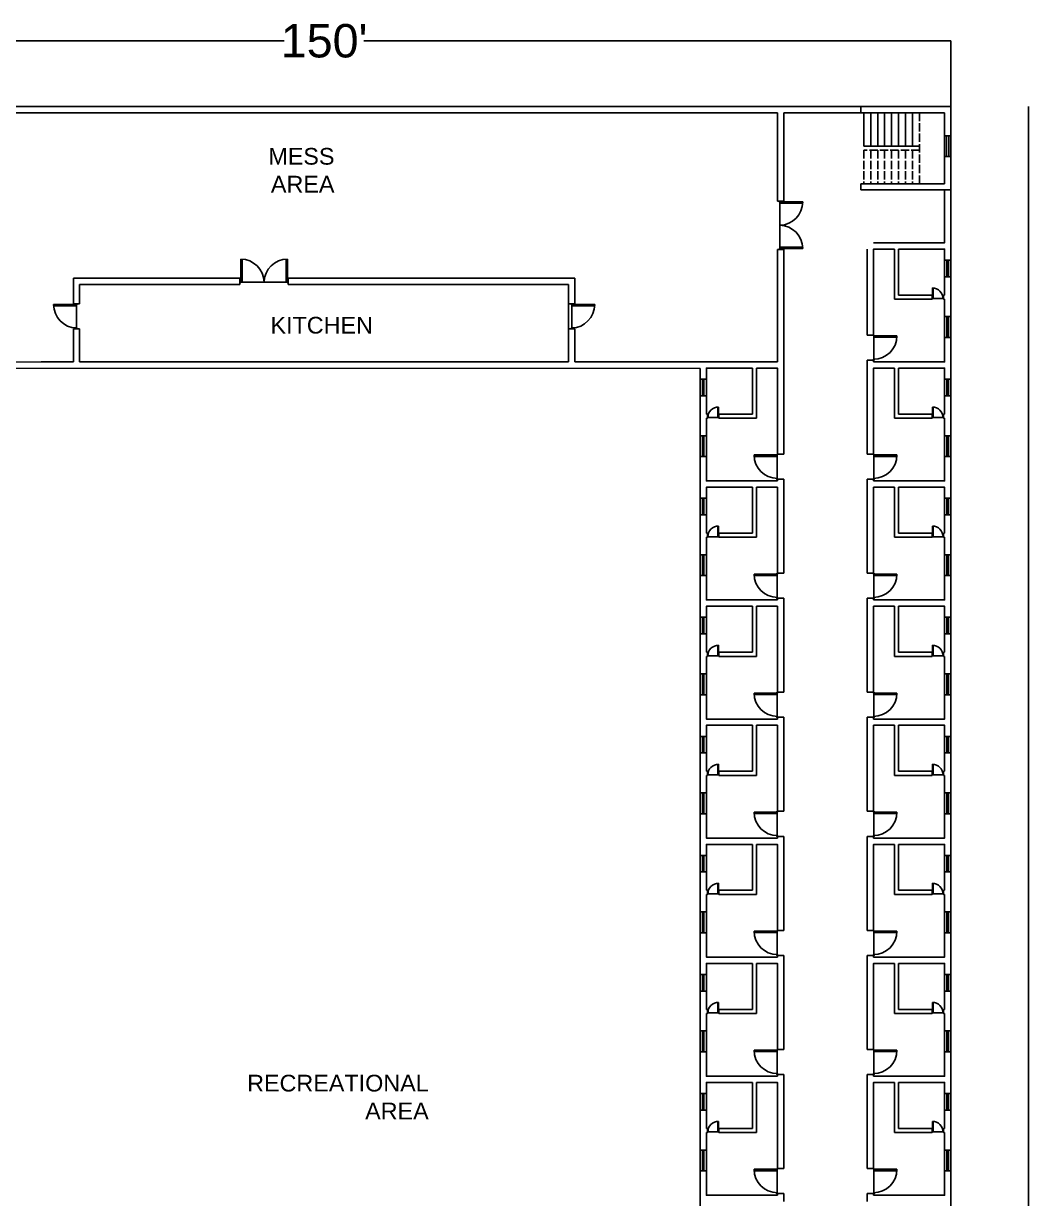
# Model space of a CAD drawing. Header units: inches. Extents: x 2900 to 18472, y 1216 to 4690.
# Drawn here: x 3970 to 5413, y 3002 to 4690 of the extents above; entities that cross this region are included whole.
import ezdxf

# ---------------------------------------------------------------- set-up
doc = ezdxf.new("R2010")
doc.units = ezdxf.units.IN
doc.header["$MEASUREMENT"] = 0
doc.linetypes.add('ACAD_ISO02W100', pattern=[15, 12, -3])
for name, color, linetype in [('Door', 32, 'Continuous'), ('Stairs', 3, 'Continuous'), ('Ventilator', 160, 'Continuous'), ('Windows', 10, 'Continuous')]:
    doc.layers.add(name, color=color, linetype=linetype)
doc.styles.get("Standard").update_dxf_attribs({"font": 'arial.ttf'})
doc.dimstyles.get("Standard").update_dxf_attribs({"dimtxt": 6, "dimasz": 0.18, "dimexe": 0.18, "dimexo": 0.0625, "dimgap": 0.09, "dimtad": 0, "dimtih": 1, "dimtoh": 1, "dimdec": 3, "dimzin": 0, "dimdsep": 46, "dimlunit": 4, "dimtxsty": 'Standard', "dimcen": 0.09, "dimadec": 0, "dimazin": 0, "dimtfac": 1, "dimtdec": 3, "dimtofl": 0, "dimtmove": 0, "dimatfit": 3, "dimfxl": 1, "dimtolj": 1, "dimtzin": 0, "dimarcsym": 0})

# ---------------------------------------------------------------- blocks, each defined once
blk = doc.blocks.new('*D2')
at = {"color": 0, "lineweight": -2, "transparency": 16777216}
for p, q in [((3501.8, 4570.9), (3501.8, 4665.1)), ((3502, 4664.9), (4344.6, 4664.9)), ((5301.6, 4664.9), (4459, 4664.9)), ((5301.8, 4570.9), (5301.8, 4665.1))]:
    blk.add_line(p, q, dxfattribs=at)
at = {"color": 0, "transparency": 16777216}
for points in [[(3502, 4665), (3502, 4664.9), (3501.8, 4664.9)], [(5301.6, 4665), (5301.6, 4664.9), (5301.8, 4664.9)]]:
    blk.add_solid(points, dxfattribs=at)
at = {"layer": 'Defpoints', "color": 0, "transparency": 16777216}
for p in [(5301.8, 4664.9), (3501.8, 4570.9), (5301.8, 4570.9)]:
    blk.add_point(p, dxfattribs=at)
at = {"color": 0, "transparency": 16777216, "insert": (4401.8, 4664.9), "char_height": 6, "attachment_point": 5}
blk.add_mtext("\\A1;{\\H8x;150'}", dxfattribs=at)

msp = doc.modelspace()

# ---------------------------------------------------------------- linework, layer by layer
for p, q in [((3501.7846, 4570.8757), (5301.7846, 4570.8757)), ((5301.7846, 4570.8757), (3501.7846, 4570.8757)), ((5052.9947, 4561.8757), (5052.9202, 4435)), ((5061.7846, 4561.8757), (5061.7846, 4435)), ((5061.7846, 4561.8757), (5061.7846, 4435)), ((5292.7846, 4471), (5292.7846, 4561.8757)), ((5301.7846, 4570.8757), (5301.7846, 1570.8757)), ((5301.7846, 1570.4378), (5301.7846, 4570.8757)), ((5301.7846, 1570.4378), (5301.7846, 4570.8757)), ((5413.3326, 4570.8757), (5413.3326, 1570.4378)), ((5292.7846, 4471), (5292.7846, 4537)), ((5052.7846, 4435), (5061.7846, 4435)), ((5052.7846, 4365.4102), (5061.7846, 4365.4102)), ((5052.8793, 4365.4102), (5052.7846, 4204)), ((5061.7846, 4365.4102), (5061.7846, 4206.494)), ((5190.7846, 4366), (5200.3321, 4366)), ((5220.7846, 4366), (5220.7846, 4294)), ((5226.7846, 4366), (5226.7846, 4300)), ((4041.7846, 4324), (4280.8125, 4324)), ((4041.7846, 4287.5004), (4041.7846, 4324)), ((4280.8125, 4315.1502), (4280.8125, 4324)), ((4350.4023, 4315.1502), (4350.4023, 4324)), ((4350.4023, 4324), (4761.7846, 4324)), ((4761.7846, 4324), (4761.8501, 4287.5004)), ((4050.7846, 4315), (4280.8125, 4315)), ((4050.7846, 4287.5021), (4050.7846, 4315)), ((4350.4023, 4315.1502), (4752.8007, 4315)), ((4752.8007, 4315), (4752.9458, 4234.1816)), ((4050.7846, 4287.5021), (4041.7846, 4287.5004)), ((4752.9458, 4287.5021), (4761.8501, 4287.5004)), ((5274.7846, 4294), (5220.7846, 4294)), ((5274.7846, 4300), (5226.7846, 4300)), ((5274.7846, 4300), (5274.7846, 4294)), ((5292.7846, 4300), (5291.3178, 4300)), ((5291.3178, 4300), (5291.3178, 4294)), ((5292.7846, 4294), (5291.3178, 4294)), ((4041.7846, 4204), (4041.7846, 4251.4851)), ((4050.7846, 4251.4834), (4041.7846, 4251.4851)), ((4050.7846, 4204), (4050.7846, 4251.4834)), ((4752.9458, 4251.4834), (4761.9147, 4251.485)), ((4761.9147, 4251.485), (4762, 4204)), ((5190.7846, 4242.494), (5181.7846, 4242.494)), ((4752.9458, 4234.1816), (4753, 4203.9838)), ((4041.7846, 4204), (3995.2846, 4204)), ((4346.2846, 4204), (4050.7846, 4204)), ((5052.7846, 4206.494), (5052.786, 4206.494)), ((5190.7846, 4206.494), (5181.7846, 4206.494)), ((3861.7846, 4195), (4941.7846, 4194.5)), ((5016.7846, 4195), (5016.7846, 4129)), ((5022.7846, 4195), (5022.7846, 4123)), ((5052.7846, 4195), (5043.237, 4195)), ((5190.7846, 4195), (5200.3321, 4195)), ((5220.7846, 4195), (5220.7846, 4123)), ((5226.7846, 4195), (5226.7846, 4129)), ((4941.7846, 2032), (4941.7846, 4179.1055)), ((4950.7846, 4129), (4952.2513, 4129)), ((4950.7846, 4123), (4952.2513, 4123)), ((4952.2513, 4129), (4952.2513, 4123)), ((4968.7846, 4129), (5016.7846, 4129)), ((4968.7846, 4129), (4968.7846, 4123)), ((4968.7846, 4123), (5022.7846, 4123)), ((5274.7846, 4123), (5220.7846, 4123)), ((5274.7846, 4129), (5226.7846, 4129)), ((5274.7846, 4129), (5274.7846, 4123)), ((5292.7846, 4129), (5291.3178, 4129)), ((5291.3178, 4129), (5291.3178, 4123)), ((5292.7846, 4123), (5291.3178, 4123)), ((5052.7846, 4071.494), (5061.7846, 4071.494)), ((5190.7846, 4071.494), (5181.7846, 4071.494)), ((5052.7846, 4035.494), (5061.7846, 4035.494)), ((5190.7846, 4035.494), (5181.7846, 4035.494)), ((5016.7846, 4024), (5016.7846, 3958)), ((5022.7846, 4024), (5022.7846, 3952)), ((5052.7846, 4024), (5043.237, 4024)), ((5190.7846, 4024), (5200.3321, 4024)), ((5220.7846, 4024), (5220.7846, 3952)), ((5226.7846, 4024), (5226.7846, 3958)), ((4950.7846, 3958), (4952.2513, 3958)), ((4950.7846, 3952), (4952.2513, 3952)), ((4952.2513, 3958), (4952.2513, 3952)), ((4968.7846, 3958), (5016.7846, 3958)), ((4968.7846, 3958), (4968.7846, 3952)), ((4968.7846, 3952), (5022.7846, 3952)), ((5274.7846, 3952), (5220.7846, 3952)), ((5274.7846, 3958), (5226.7846, 3958)), ((5274.7846, 3958), (5274.7846, 3952)), ((5292.7846, 3958), (5291.3178, 3958)), ((5291.3178, 3958), (5291.3178, 3952)), ((5292.7846, 3952), (5291.3178, 3952)), ((5052.7846, 3900.494), (5061.7846, 3900.494)), ((5190.7846, 3900.494), (5181.7846, 3900.494)), ((5016.7846, 3853), (5016.7846, 3787)), ((5022.7846, 3853), (5022.7846, 3781)), ((5052.7846, 3853), (5043.237, 3853)), ((5052.7846, 3864.494), (5061.7846, 3864.494)), ((5190.7846, 3864.494), (5181.7846, 3864.494)), ((5190.7846, 3853), (5200.3321, 3853)), ((5220.7846, 3853), (5220.7846, 3781)), ((5226.7846, 3853), (5226.7846, 3787)), ((4950.7846, 3787), (4952.2513, 3787)), ((4950.7846, 3781), (4952.2513, 3781)), ((4952.2513, 3787), (4952.2513, 3781)), ((4968.7846, 3787), (5016.7846, 3787)), ((4968.7846, 3787), (4968.7846, 3781)), ((4968.7846, 3781), (5022.7846, 3781)), ((5274.7846, 3781), (5220.7846, 3781)), ((5274.7846, 3787), (5226.7846, 3787)), ((5274.7846, 3787), (5274.7846, 3781)), ((5292.7846, 3787), (5291.3178, 3787)), ((5291.3178, 3787), (5291.3178, 3781)), ((5292.7846, 3781), (5291.3178, 3781)), ((5052.7846, 3729.494), (5061.7846, 3729.494)), ((5190.7846, 3729.494), (5181.7846, 3729.494)), ((5016.7846, 3682), (5016.7846, 3616)), ((5022.7846, 3682), (5022.7846, 3610)), ((5052.7846, 3682), (5043.237, 3682)), ((5052.7846, 3693.494), (5061.7846, 3693.494)), ((5190.7846, 3693.494), (5181.7846, 3693.494)), ((5190.7846, 3682), (5200.3321, 3682)), ((5220.7846, 3682), (5220.7846, 3610)), ((5226.7846, 3682), (5226.7846, 3616)), ((4950.7846, 3616), (4952.2513, 3616)), ((4952.2513, 3616), (4952.2513, 3610)), ((4968.7846, 3616), (5016.7846, 3616)), ((4968.7846, 3616), (4968.7846, 3610)), ((5274.7846, 3616), (5226.7846, 3616)), ((5274.7846, 3616), (5274.7846, 3610)), ((5292.7846, 3616), (5291.3178, 3616)), ((5291.3178, 3616), (5291.3178, 3610)), ((4950.7846, 3610), (4952.2513, 3610)), ((4968.7846, 3610), (5022.7846, 3610)), ((5274.7846, 3610), (5220.7846, 3610)), ((5292.7846, 3610), (5291.3178, 3610)), ((5052.7846, 3558.494), (5061.7846, 3558.494)), ((5190.7846, 3558.494), (5181.7846, 3558.494)), ((5016.7846, 3511), (5016.7846, 3445)), ((5022.7846, 3511), (5022.7846, 3439)), ((5052.7846, 3511), (5043.237, 3511)), ((5052.7846, 3522.494), (5061.7846, 3522.494)), ((5190.7846, 3522.494), (5181.7846, 3522.494)), ((5190.7846, 3511), (5200.3321, 3511)), ((5220.7846, 3511), (5220.7846, 3439)), ((5226.7846, 3511), (5226.7846, 3445)), ((4950.7846, 3445), (4952.2513, 3445)), ((4952.2513, 3445), (4952.2513, 3439)), ((4968.7846, 3445), (5016.7846, 3445)), ((4968.7846, 3445), (4968.7846, 3439)), ((5274.7846, 3445), (5226.7846, 3445)), ((5274.7846, 3445), (5274.7846, 3439)), ((5292.7846, 3445), (5291.3178, 3445)), ((5291.3178, 3445), (5291.3178, 3439)), ((4950.7846, 3439), (4952.2513, 3439)), ((4968.7846, 3439), (5022.7846, 3439)), ((5274.7846, 3439), (5220.7846, 3439)), ((5292.7846, 3439), (5291.3178, 3439)), ((5052.7846, 3387.494), (5061.7846, 3387.494)), ((5190.7846, 3387.494), (5181.7846, 3387.494)), ((5052.7846, 3351.494), (5061.7846, 3351.494)), ((5190.7846, 3351.494), (5181.7846, 3351.494)), ((5016.7846, 3340), (5016.7846, 3274)), ((5022.7846, 3340), (5022.7846, 3268)), ((5052.7846, 3340), (5043.237, 3340)), ((5190.7846, 3340), (5200.3321, 3340)), ((5220.7846, 3340), (5220.7846, 3268)), ((5226.7846, 3340), (5226.7846, 3274)), ((4950.7846, 3274), (4952.2513, 3274)), ((4952.2513, 3274), (4952.2513, 3268)), ((4968.7846, 3274), (5016.7846, 3274)), ((4968.7846, 3274), (4968.7846, 3268)), ((5274.7846, 3274), (5226.7846, 3274)), ((5274.7846, 3274), (5274.7846, 3268)), ((5292.7846, 3274), (5291.3178, 3274)), ((5291.3178, 3274), (5291.3178, 3268)), ((4950.7846, 3268), (4952.2513, 3268)), ((4968.7846, 3268), (5022.7846, 3268)), ((5274.7846, 3268), (5220.7846, 3268)), ((5292.7846, 3268), (5291.3178, 3268)), ((5052.7846, 3216.494), (5061.7846, 3216.494)), ((5190.7846, 3216.494), (5181.7846, 3216.494)), ((5052.7846, 3180.494), (5061.7846, 3180.494)), ((5190.7846, 3180.494), (5181.7846, 3180.494)), ((5016.7846, 3169), (5016.7846, 3103)), ((5022.7846, 3169), (5022.7846, 3097)), ((5052.7846, 3169), (5043.237, 3169)), ((5190.7846, 3169), (5200.3321, 3169)), ((5220.7846, 3169), (5220.7846, 3097)), ((5226.7846, 3169), (5226.7846, 3103)), ((4950.7846, 3103), (4952.2513, 3103)), ((4950.7846, 3097), (4952.2513, 3097)), ((4952.2513, 3103), (4952.2513, 3097)), ((4968.7846, 3103), (5016.7846, 3103)), ((4968.7846, 3103), (4968.7846, 3097)), ((4968.7846, 3097), (5022.7846, 3097)), ((5274.7846, 3097), (5220.7846, 3097)), ((5274.7846, 3103), (5226.7846, 3103)), ((5274.7846, 3103), (5274.7846, 3097)), ((5292.7846, 3103), (5291.3178, 3103)), ((5291.3178, 3103), (5291.3178, 3097)), ((5292.7846, 3097), (5291.3178, 3097)), ((5052.7846, 3045.494), (5061.7846, 3045.494)), ((5190.7846, 3045.494), (5181.7846, 3045.494)), ((5052.7846, 3009.494), (5061.7846, 3009.494)), ((5190.7846, 3009.494), (5181.7846, 3009.494))]:
    msp.add_line(p, q)
for points in [[(3750.7846, 4570.8757), (4941.7846, 4570.8757)], [(3750.7846, 4561.8757), (5052.9947, 4561.8757)], [(5181.7846, 4561.8757), (5061.7846, 4561.8757)], [(5220.7846, 4561.8757), (5190.7846, 4561.8757)], [(5292.7846, 4561.8757), (5226.7846, 4561.8757)], [(5301.7846, 4366), (5301.7846, 4537)], [(5301.7846, 4366), (5301.7846, 4537)], [(5292.7846, 4459.8757), (5292.7846, 4465)], [(5292.7846, 4459.8757), (5292.7846, 4465)], [(5190.7846, 4375), (5292.7846, 4375), (5292.7846, 4450.8757)], [(5190.7846, 4375), (5292.7846, 4375), (5292.7846, 4450.8757)], [(5181.7846, 4366), (5181.7846, 4242.494)], [(5220.7846, 4366), (5190.7846, 4366)], [(5200.3321, 4366), (5190.7846, 4366), (5190.7846, 4294)], [(5292.7846, 4366), (5226.7846, 4366)], [(5292.7846, 4300), (5292.7846, 4366), (5262.7846, 4366)], [(5266.2394, 4366), (5262.7846, 4366)], [(5301.7846, 4195), (5301.7846, 4366)], [(5190.7846, 4204), (5292.7846, 4204), (5292.7846, 4294)], [(5190.7846, 4294), (5190.7846, 4241.2721)], [(3732.7866, 4203.7321), (4041.7846, 4204)], [(3995.2846, 4204), (4041.7846, 4204)], [(4050.7846, 4204), (4753, 4204)], [(4050.7846, 4204), (4697.5, 4204)], [(4762, 4204), (4941.7846, 4204)], [(5052.7846, 4204), (4941.7846, 4204)], [(5061.7846, 4206.494), (5061.7846, 4195)], [(5181.7846, 4206.494), (5181.7846, 4195)], [(5190.7846, 4207.6953), (5190.7846, 4204)], [(4941.7846, 4024), (4941.7846, 4194.5)], [(4950.7846, 4129), (4950.7846, 4195), (4980.7846, 4195)], [(4950.7846, 4195), (5016.7846, 4195)], [(4977.3297, 4195), (4980.7846, 4195)], [(5022.7846, 4195), (5052.7846, 4195)], [(5043.237, 4195), (5052.7846, 4195), (5052.7846, 4123)], [(5061.7846, 4195), (5061.7846, 4071.494)], [(5181.7846, 4195), (5181.7846, 4071.494)], [(5220.7846, 4195), (5190.7846, 4195)], [(5200.3321, 4195), (5190.7846, 4195), (5190.7846, 4123)], [(5292.7846, 4195), (5226.7846, 4195)], [(5292.7846, 4129), (5292.7846, 4195), (5262.7846, 4195)], [(5266.2394, 4195), (5262.7846, 4195)], [(5301.7846, 4024), (5301.7846, 4195)], [(5052.7846, 4033), (4950.7846, 4033), (4950.7846, 4123)], [(5052.7846, 4123), (5052.7846, 4070.2721)], [(5190.7846, 4033), (5292.7846, 4033), (5292.7846, 4123)], [(5190.7846, 4123), (5190.7846, 4070.2721)], [(5052.7846, 4036.6953), (5052.7846, 4033)], [(5061.7846, 4035.494), (5061.7846, 4024)], [(5181.7846, 4035.494), (5181.7846, 4024)], [(5190.7846, 4036.6953), (5190.7846, 4033)], [(4941.7846, 3853), (4941.7846, 4024)], [(4950.7846, 3958), (4950.7846, 4024), (4980.7846, 4024)], [(4950.7846, 4024), (5016.7846, 4024)], [(4977.3297, 4024), (4980.7846, 4024)], [(5022.7846, 4024), (5052.7846, 4024)], [(5043.237, 4024), (5052.7846, 4024), (5052.7846, 3952)], [(5061.7846, 4024), (5061.7846, 3900.494)], [(5181.7846, 4024), (5181.7846, 3900.494)], [(5220.7846, 4024), (5190.7846, 4024)], [(5200.3321, 4024), (5190.7846, 4024), (5190.7846, 3952)], [(5292.7846, 4024), (5226.7846, 4024)], [(5292.7846, 3958), (5292.7846, 4024), (5262.7846, 4024)], [(5266.2394, 4024), (5262.7846, 4024)], [(5301.7846, 3853), (5301.7846, 4024)], [(5052.7846, 3862), (4950.7846, 3862), (4950.7846, 3952)], [(5052.7846, 3952), (5052.7846, 3899.2721)], [(5190.7846, 3862), (5292.7846, 3862), (5292.7846, 3952)], [(5190.7846, 3952), (5190.7846, 3899.2721)], [(5052.7846, 3865.6953), (5052.7846, 3862)], [(5190.7846, 3865.6953), (5190.7846, 3862)], [(4941.7846, 3682), (4941.7846, 3853)], [(4950.7846, 3787), (4950.7846, 3853), (4980.7846, 3853)], [(4950.7846, 3853), (5016.7846, 3853)], [(4977.3297, 3853), (4980.7846, 3853)], [(5022.7846, 3853), (5052.7846, 3853)], [(5043.237, 3853), (5052.7846, 3853), (5052.7846, 3781)], [(5061.7846, 3864.494), (5061.7846, 3853)], [(5061.7846, 3853), (5061.7846, 3729.494)], [(5181.7846, 3864.494), (5181.7846, 3853)], [(5181.7846, 3853), (5181.7846, 3729.494)], [(5220.7846, 3853), (5190.7846, 3853)], [(5200.3321, 3853), (5190.7846, 3853), (5190.7846, 3781)], [(5292.7846, 3853), (5226.7846, 3853)], [(5292.7846, 3787), (5292.7846, 3853), (5262.7846, 3853)], [(5266.2394, 3853), (5262.7846, 3853)], [(5301.7846, 3682), (5301.7846, 3853)], [(5052.7846, 3691), (4950.7846, 3691), (4950.7846, 3781)], [(5052.7846, 3781), (5052.7846, 3728.2721)], [(5190.7846, 3691), (5292.7846, 3691), (5292.7846, 3781)], [(5190.7846, 3781), (5190.7846, 3728.2721)], [(4941.7846, 3511), (4941.7846, 3682)], [(4950.7846, 3616), (4950.7846, 3682), (4980.7846, 3682)], [(4950.7846, 3682), (5016.7846, 3682)], [(4977.3297, 3682), (4980.7846, 3682)], [(5022.7846, 3682), (5052.7846, 3682)], [(5043.237, 3682), (5052.7846, 3682), (5052.7846, 3610)], [(5052.7846, 3694.6953), (5052.7846, 3691)], [(5061.7846, 3693.494), (5061.7846, 3682)], [(5061.7846, 3682), (5061.7846, 3558.494)], [(5181.7846, 3693.494), (5181.7846, 3682)], [(5181.7846, 3682), (5181.7846, 3558.494)], [(5190.7846, 3694.6953), (5190.7846, 3691)], [(5220.7846, 3682), (5190.7846, 3682)], [(5200.3321, 3682), (5190.7846, 3682), (5190.7846, 3610)], [(5292.7846, 3682), (5226.7846, 3682)], [(5292.7846, 3616), (5292.7846, 3682), (5262.7846, 3682)], [(5266.2394, 3682), (5262.7846, 3682)], [(5301.7846, 3511), (5301.7846, 3682)], [(5052.7846, 3520), (4950.7846, 3520), (4950.7846, 3610)], [(5052.7846, 3610), (5052.7846, 3557.2721)], [(5190.7846, 3520), (5292.7846, 3520), (5292.7846, 3610)], [(5190.7846, 3610), (5190.7846, 3557.2721)], [(4941.7846, 3340), (4941.7846, 3511)], [(4950.7846, 3445), (4950.7846, 3511), (4980.7846, 3511)], [(4950.7846, 3511), (5016.7846, 3511)], [(4977.3297, 3511), (4980.7846, 3511)], [(5022.7846, 3511), (5052.7846, 3511)], [(5043.237, 3511), (5052.7846, 3511), (5052.7846, 3439)], [(5052.7846, 3523.6953), (5052.7846, 3520)], [(5061.7846, 3522.494), (5061.7846, 3511)], [(5061.7846, 3511), (5061.7846, 3387.494)], [(5181.7846, 3522.494), (5181.7846, 3511)], [(5181.7846, 3511), (5181.7846, 3387.494)], [(5190.7846, 3523.6953), (5190.7846, 3520)], [(5220.7846, 3511), (5190.7846, 3511)], [(5200.3321, 3511), (5190.7846, 3511), (5190.7846, 3439)], [(5292.7846, 3511), (5226.7846, 3511)], [(5292.7846, 3445), (5292.7846, 3511), (5262.7846, 3511)], [(5266.2394, 3511), (5262.7846, 3511)], [(5301.7846, 3340), (5301.7846, 3511)], [(5052.7846, 3349), (4950.7846, 3349), (4950.7846, 3439)], [(5052.7846, 3439), (5052.7846, 3386.2721)], [(5190.7846, 3349), (5292.7846, 3349), (5292.7846, 3439)], [(5190.7846, 3439), (5190.7846, 3386.2721)], [(5052.7846, 3352.6953), (5052.7846, 3349)], [(5061.7846, 3351.494), (5061.7846, 3340)], [(5181.7846, 3351.494), (5181.7846, 3340)], [(5190.7846, 3352.6953), (5190.7846, 3349)], [(4941.7846, 3169), (4941.7846, 3340)], [(4950.7846, 3274), (4950.7846, 3340), (4980.7846, 3340)], [(4950.7846, 3340), (5016.7846, 3340)], [(4977.3297, 3340), (4980.7846, 3340)], [(5022.7846, 3340), (5052.7846, 3340)], [(5043.237, 3340), (5052.7846, 3340), (5052.7846, 3268)], [(5061.7846, 3340), (5061.7846, 3216.494)], [(5181.7846, 3340), (5181.7846, 3216.494)], [(5220.7846, 3340), (5190.7846, 3340)], [(5200.3321, 3340), (5190.7846, 3340), (5190.7846, 3268)], [(5292.7846, 3340), (5226.7846, 3340)], [(5292.7846, 3274), (5292.7846, 3340), (5262.7846, 3340)], [(5266.2394, 3340), (5262.7846, 3340)], [(5301.7846, 3169), (5301.7846, 3340)], [(5052.7846, 3178), (4950.7846, 3178), (4950.7846, 3268)], [(5052.7846, 3268), (5052.7846, 3215.2721)], [(5190.7846, 3178), (5292.7846, 3178), (5292.7846, 3268)], [(5190.7846, 3268), (5190.7846, 3215.2721)], [(5052.7846, 3181.6953), (5052.7846, 3178)], [(5061.7846, 3180.494), (5061.7846, 3169)], [(5181.7846, 3180.494), (5181.7846, 3169)], [(5190.7846, 3181.6953), (5190.7846, 3178)], [(4941.7846, 2998), (4941.7846, 3169)], [(4950.7846, 3103), (4950.7846, 3169), (4980.7846, 3169)], [(4950.7846, 3169), (5016.7846, 3169)], [(4977.3297, 3169), (4980.7846, 3169)], [(5022.7846, 3169), (5052.7846, 3169)], [(5043.237, 3169), (5052.7846, 3169), (5052.7846, 3097)], [(5061.7846, 3169), (5061.7846, 3045.494)], [(5181.7846, 3169), (5181.7846, 3045.494)], [(5220.7846, 3169), (5190.7846, 3169)], [(5200.3321, 3169), (5190.7846, 3169), (5190.7846, 3097)], [(5292.7846, 3169), (5226.7846, 3169)], [(5292.7846, 3103), (5292.7846, 3169), (5262.7846, 3169)], [(5266.2394, 3169), (5262.7846, 3169)], [(5301.7846, 2998), (5301.7846, 3169)], [(5052.7846, 3007), (4950.7846, 3007), (4950.7846, 3097)], [(5052.7846, 3097), (5052.7846, 3044.2721)], [(5190.7846, 3007), (5292.7846, 3007), (5292.7846, 3097)], [(5190.7846, 3097), (5190.7846, 3044.2721)], [(5052.7846, 3010.6953), (5052.7846, 3007)], [(5061.7846, 3009.494), (5061.7846, 2998)], [(5181.7846, 3009.494), (5181.7846, 2998)], [(5190.7846, 3010.6953), (5190.7846, 3007)]]:
    msp.add_lwpolyline(points)
at = {"layer": 'Door'}
for p, q in [((5056.0744, 4433.778), (5089.1459, 4433.778)), ((5056.0744, 4433.778), (5056.0744, 4400.2051)), ((5056.0744, 4431.778), (5089.1459, 4431.778)), ((5056.0744, 4366.6321), (5056.0744, 4400.2051)), ((5056.0744, 4368.6321), (5089.1459, 4368.6321)), ((5056.0744, 4366.6321), (5089.1459, 4366.6321)), ((4282.0344, 4318.44), (4282.0344, 4351.5115)), ((4284.0344, 4318.44), (4284.0344, 4351.5115)), ((4347.1803, 4318.44), (4347.1803, 4351.5115)), ((4349.1803, 4318.44), (4349.1803, 4351.5115)), ((4282.0344, 4318.44), (4315.6074, 4318.44)), ((4349.1803, 4318.44), (4315.6074, 4318.44)), ((5275.3458, 4294.9093), (5275.3458, 4310.0975)), ((5276.2643, 4294.9093), (5276.2643, 4310.0975)), ((5275.3458, 4294.9093), (5290.7566, 4294.9093)), ((4046.3822, 4286.2792), (4013.3107, 4286.2792)), ((4046.3822, 4284.2792), (4013.3107, 4284.2792)), ((4046.3822, 4286.2792), (4046.3822, 4252.7063)), ((4757.3482, 4286.2792), (4790.4196, 4286.2792)), ((4757.3482, 4286.2792), (4757.3482, 4252.7063)), ((4757.3482, 4284.2792), (4790.4196, 4284.2792)), ((5191.2899, 4241.2721), (5224.3613, 4241.2721)), ((5191.2899, 4241.2721), (5191.2899, 4207.716)), ((5191.2899, 4239.2721), (5224.3613, 4239.2721)), ((4967.3049, 4123.9093), (4967.3049, 4139.0975)), ((4968.2234, 4123.9093), (4968.2234, 4139.0975)), ((5275.3458, 4123.9093), (5275.3458, 4139.0975)), ((5276.2643, 4123.9093), (5276.2643, 4139.0975)), ((4968.2234, 4123.9093), (4952.8125, 4123.9093)), ((5275.3458, 4123.9093), (5290.7566, 4123.9093)), ((5052.2793, 4070.2721), (5019.2078, 4070.2721)), ((5052.2793, 4068.2721), (5019.2078, 4068.2721)), ((5052.2793, 4070.2721), (5052.2793, 4036.716)), ((5191.2899, 4070.2721), (5224.3613, 4070.2721)), ((5191.2899, 4070.2721), (5191.2899, 4036.716)), ((5191.2899, 4068.2721), (5224.3613, 4068.2721)), ((4967.3049, 3952.9093), (4967.3049, 3968.0975)), ((4968.2234, 3952.9093), (4968.2234, 3968.0975)), ((5275.3458, 3952.9093), (5275.3458, 3968.0975)), ((5276.2643, 3952.9093), (5276.2643, 3968.0975)), ((4968.2234, 3952.9093), (4952.8125, 3952.9093)), ((5275.3458, 3952.9093), (5290.7566, 3952.9093)), ((5052.2793, 3899.2721), (5019.2078, 3899.2721)), ((5052.2793, 3899.2721), (5052.2793, 3865.716)), ((5191.2899, 3899.2721), (5224.3613, 3899.2721)), ((5191.2899, 3899.2721), (5191.2899, 3865.716)), ((5052.2793, 3897.2721), (5019.2078, 3897.2721)), ((5191.2899, 3897.2721), (5224.3613, 3897.2721)), ((4968.2234, 3781.9093), (4952.8125, 3781.9093)), ((4967.3049, 3781.9093), (4967.3049, 3797.0975)), ((4968.2234, 3781.9093), (4968.2234, 3797.0975)), ((5275.3458, 3781.9093), (5275.3458, 3797.0975)), ((5275.3458, 3781.9093), (5290.7566, 3781.9093)), ((5276.2643, 3781.9093), (5276.2643, 3797.0975)), ((5052.2793, 3728.2721), (5019.2078, 3728.2721)), ((5052.2793, 3726.2721), (5019.2078, 3726.2721)), ((5052.2793, 3728.2721), (5052.2793, 3694.716)), ((5191.2899, 3728.2721), (5224.3613, 3728.2721)), ((5191.2899, 3728.2721), (5191.2899, 3694.716)), ((5191.2899, 3726.2721), (5224.3613, 3726.2721)), ((4967.3049, 3610.9093), (4967.3049, 3626.0975)), ((4968.2234, 3610.9093), (4968.2234, 3626.0975)), ((5275.3458, 3610.9093), (5275.3458, 3626.0975)), ((5276.2643, 3610.9093), (5276.2643, 3626.0975)), ((4968.2234, 3610.9093), (4952.8125, 3610.9093)), ((5275.3458, 3610.9093), (5290.7566, 3610.9093)), ((5052.2793, 3557.2721), (5019.2078, 3557.2721)), ((5052.2793, 3555.2721), (5019.2078, 3555.2721)), ((5052.2793, 3557.2721), (5052.2793, 3523.716)), ((5191.2899, 3557.2721), (5224.3613, 3557.2721)), ((5191.2899, 3557.2721), (5191.2899, 3523.716)), ((5191.2899, 3555.2721), (5224.3613, 3555.2721)), ((4967.3049, 3439.9093), (4967.3049, 3455.0975)), ((4968.2234, 3439.9093), (4968.2234, 3455.0975)), ((5275.3458, 3439.9093), (5275.3458, 3455.0975)), ((5276.2643, 3439.9093), (5276.2643, 3455.0975)), ((4968.2234, 3439.9093), (4952.8125, 3439.9093)), ((5275.3458, 3439.9093), (5290.7566, 3439.9093)), ((5052.2793, 3386.2721), (5019.2078, 3386.2721)), ((5052.2793, 3384.2721), (5019.2078, 3384.2721)), ((5052.2793, 3386.2721), (5052.2793, 3352.716)), ((5191.2899, 3386.2721), (5224.3613, 3386.2721)), ((5191.2899, 3386.2721), (5191.2899, 3352.716)), ((5191.2899, 3384.2721), (5224.3613, 3384.2721)), ((4967.3049, 3268.9093), (4967.3049, 3284.0975)), ((4968.2234, 3268.9093), (4968.2234, 3284.0975)), ((5275.3458, 3268.9093), (5275.3458, 3284.0975)), ((5276.2643, 3268.9093), (5276.2643, 3284.0975)), ((4968.2234, 3268.9093), (4952.8125, 3268.9093)), ((5275.3458, 3268.9093), (5290.7566, 3268.9093)), ((5052.2793, 3215.2721), (5019.2078, 3215.2721)), ((5052.2793, 3213.2721), (5019.2078, 3213.2721)), ((5052.2793, 3215.2721), (5052.2793, 3181.716)), ((5191.2899, 3215.2721), (5224.3613, 3215.2721)), ((5191.2899, 3215.2721), (5191.2899, 3181.716)), ((5191.2899, 3213.2721), (5224.3613, 3213.2721)), ((4967.3049, 3097.9093), (4967.3049, 3113.0975)), ((4968.2234, 3097.9093), (4968.2234, 3113.0975)), ((5275.3458, 3097.9093), (5275.3458, 3113.0975)), ((5276.2643, 3097.9093), (5276.2643, 3113.0975)), ((4968.2234, 3097.9093), (4952.8125, 3097.9093)), ((5275.3458, 3097.9093), (5290.7566, 3097.9093)), ((5052.2793, 3044.2721), (5019.2078, 3044.2721)), ((5052.2793, 3042.2721), (5019.2078, 3042.2721)), ((5052.2793, 3044.2721), (5052.2793, 3010.716)), ((5191.2899, 3044.2721), (5224.3613, 3044.2721)), ((5191.2899, 3044.2721), (5191.2899, 3010.716)), ((5191.2899, 3042.2721), (5224.3613, 3042.2721))]:
    msp.add_line(p, q, dxfattribs=at)
for points in [[(5056.5797, 4435), (5055.5691, 4435), (5055.5691, 4433.778), (5056.5797, 4433.778)], [(5056.5797, 4365.4102), (5055.5691, 4365.4102), (5055.5691, 4366.6321), (5056.5797, 4366.6321)], [(4280.8125, 4318.9453), (4280.8125, 4317.9347), (4282.0344, 4317.9347), (4282.0344, 4318.9453)], [(4350.4023, 4318.9453), (4350.4023, 4317.9347), (4349.1803, 4317.9347), (4349.1803, 4318.9453)], [(4045.8769, 4287.5012), (4046.8875, 4287.5012), (4046.8875, 4286.2792), (4045.8769, 4286.2792)], [(4757.8535, 4287.5012), (4756.8429, 4287.5012), (4756.8429, 4286.2792), (4757.8535, 4286.2792)], [(5274.7846, 4295.1413), (5274.7846, 4294.6772), (5275.3458, 4294.6772), (5275.3458, 4295.1413)], [(5290.7566, 4295.1413), (5290.7566, 4294.6772), (5291.3178, 4294.6772), (5291.3178, 4295.1413)], [(4045.8769, 4251.4843), (4046.8875, 4251.4843), (4046.8875, 4252.7063), (4045.8769, 4252.7063)], [(4757.8535, 4251.4843), (4756.8429, 4251.4843), (4756.8429, 4252.7063), (4757.8535, 4252.7063)], [(5191.7952, 4242.494), (5190.7846, 4242.494), (5190.7846, 4241.2721), (5191.7952, 4241.2721)], [(5191.7952, 4207.716), (5190.7846, 4207.716), (5190.7846, 4206.494), (5191.7952, 4206.494)], [(4952.8125, 4124.1413), (4952.8125, 4123.6772), (4952.2513, 4123.6772), (4952.2513, 4124.1413)], [(4968.7846, 4124.1413), (4968.7846, 4123.6772), (4968.2234, 4123.6772), (4968.2234, 4124.1413)], [(5274.7846, 4124.1413), (5274.7846, 4123.6772), (5275.3458, 4123.6772), (5275.3458, 4124.1413)], [(5290.7566, 4124.1413), (5290.7566, 4123.6772), (5291.3178, 4123.6772), (5291.3178, 4124.1413)], [(5051.774, 4071.494), (5052.7846, 4071.494), (5052.7846, 4070.2721), (5051.774, 4070.2721)], [(5191.7952, 4071.494), (5190.7846, 4071.494), (5190.7846, 4070.2721), (5191.7952, 4070.2721)], [(5051.774, 4036.716), (5052.7846, 4036.716), (5052.7846, 4035.494), (5051.774, 4035.494)], [(5191.7952, 4036.716), (5190.7846, 4036.716), (5190.7846, 4035.494), (5191.7952, 4035.494)], [(4952.8125, 3953.1413), (4952.8125, 3952.6772), (4952.2513, 3952.6772), (4952.2513, 3953.1413)], [(4968.7846, 3953.1413), (4968.7846, 3952.6772), (4968.2234, 3952.6772), (4968.2234, 3953.1413)], [(5274.7846, 3953.1413), (5274.7846, 3952.6772), (5275.3458, 3952.6772), (5275.3458, 3953.1413)], [(5290.7566, 3953.1413), (5290.7566, 3952.6772), (5291.3178, 3952.6772), (5291.3178, 3953.1413)], [(5051.774, 3900.494), (5052.7846, 3900.494), (5052.7846, 3899.2721), (5051.774, 3899.2721)], [(5191.7952, 3900.494), (5190.7846, 3900.494), (5190.7846, 3899.2721), (5191.7952, 3899.2721)], [(5051.774, 3865.716), (5052.7846, 3865.716), (5052.7846, 3864.494), (5051.774, 3864.494)], [(5191.7952, 3865.716), (5190.7846, 3865.716), (5190.7846, 3864.494), (5191.7952, 3864.494)], [(4952.8125, 3782.1413), (4952.8125, 3781.6772), (4952.2513, 3781.6772), (4952.2513, 3782.1413)], [(4968.7846, 3782.1413), (4968.7846, 3781.6772), (4968.2234, 3781.6772), (4968.2234, 3782.1413)], [(5274.7846, 3782.1413), (5274.7846, 3781.6772), (5275.3458, 3781.6772), (5275.3458, 3782.1413)], [(5290.7566, 3782.1413), (5290.7566, 3781.6772), (5291.3178, 3781.6772), (5291.3178, 3782.1413)], [(5051.774, 3729.494), (5052.7846, 3729.494), (5052.7846, 3728.2721), (5051.774, 3728.2721)], [(5191.7952, 3729.494), (5190.7846, 3729.494), (5190.7846, 3728.2721), (5191.7952, 3728.2721)], [(5051.774, 3694.716), (5052.7846, 3694.716), (5052.7846, 3693.494), (5051.774, 3693.494)], [(5191.7952, 3694.716), (5190.7846, 3694.716), (5190.7846, 3693.494), (5191.7952, 3693.494)], [(4952.8125, 3611.1413), (4952.8125, 3610.6772), (4952.2513, 3610.6772), (4952.2513, 3611.1413)], [(4968.7846, 3611.1413), (4968.7846, 3610.6772), (4968.2234, 3610.6772), (4968.2234, 3611.1413)], [(5274.7846, 3611.1413), (5274.7846, 3610.6772), (5275.3458, 3610.6772), (5275.3458, 3611.1413)], [(5290.7566, 3611.1413), (5290.7566, 3610.6772), (5291.3178, 3610.6772), (5291.3178, 3611.1413)], [(5051.774, 3558.494), (5052.7846, 3558.494), (5052.7846, 3557.2721), (5051.774, 3557.2721)], [(5191.7952, 3558.494), (5190.7846, 3558.494), (5190.7846, 3557.2721), (5191.7952, 3557.2721)], [(5051.774, 3523.716), (5052.7846, 3523.716), (5052.7846, 3522.494), (5051.774, 3522.494)], [(5191.7952, 3523.716), (5190.7846, 3523.716), (5190.7846, 3522.494), (5191.7952, 3522.494)], [(4952.8125, 3440.1413), (4952.8125, 3439.6772), (4952.2513, 3439.6772), (4952.2513, 3440.1413)], [(4968.7846, 3440.1413), (4968.7846, 3439.6772), (4968.2234, 3439.6772), (4968.2234, 3440.1413)], [(5274.7846, 3440.1413), (5274.7846, 3439.6772), (5275.3458, 3439.6772), (5275.3458, 3440.1413)], [(5290.7566, 3440.1413), (5290.7566, 3439.6772), (5291.3178, 3439.6772), (5291.3178, 3440.1413)], [(5051.774, 3387.494), (5052.7846, 3387.494), (5052.7846, 3386.2721), (5051.774, 3386.2721)], [(5191.7952, 3387.494), (5190.7846, 3387.494), (5190.7846, 3386.2721), (5191.7952, 3386.2721)], [(5051.774, 3352.716), (5052.7846, 3352.716), (5052.7846, 3351.494), (5051.774, 3351.494)], [(5191.7952, 3352.716), (5190.7846, 3352.716), (5190.7846, 3351.494), (5191.7952, 3351.494)], [(4952.8125, 3269.1413), (4952.8125, 3268.6772), (4952.2513, 3268.6772), (4952.2513, 3269.1413)], [(4968.7846, 3269.1413), (4968.7846, 3268.6772), (4968.2234, 3268.6772), (4968.2234, 3269.1413)], [(5274.7846, 3269.1413), (5274.7846, 3268.6772), (5275.3458, 3268.6772), (5275.3458, 3269.1413)], [(5290.7566, 3269.1413), (5290.7566, 3268.6772), (5291.3178, 3268.6772), (5291.3178, 3269.1413)], [(5051.774, 3216.494), (5052.7846, 3216.494), (5052.7846, 3215.2721), (5051.774, 3215.2721)], [(5191.7952, 3216.494), (5190.7846, 3216.494), (5190.7846, 3215.2721), (5191.7952, 3215.2721)], [(5051.774, 3181.716), (5052.7846, 3181.716), (5052.7846, 3180.494), (5051.774, 3180.494)], [(5191.7952, 3181.716), (5190.7846, 3181.716), (5190.7846, 3180.494), (5191.7952, 3180.494)], [(4952.8125, 3098.1413), (4952.8125, 3097.6772), (4952.2513, 3097.6772), (4952.2513, 3098.1413)], [(4968.7846, 3098.1413), (4968.7846, 3097.6772), (4968.2234, 3097.6772), (4968.2234, 3098.1413)], [(5274.7846, 3098.1413), (5274.7846, 3097.6772), (5275.3458, 3097.6772), (5275.3458, 3098.1413)], [(5290.7566, 3098.1413), (5290.7566, 3097.6772), (5291.3178, 3097.6772), (5291.3178, 3098.1413)], [(5051.774, 3045.494), (5052.7846, 3045.494), (5052.7846, 3044.2721), (5051.774, 3044.2721)], [(5191.7952, 3045.494), (5190.7846, 3045.494), (5190.7846, 3044.2721), (5191.7952, 3044.2721)], [(5051.774, 3010.716), (5052.7846, 3010.716), (5052.7846, 3009.494), (5051.774, 3009.494)], [(5191.7952, 3010.716), (5190.7846, 3010.716), (5190.7846, 3009.494), (5191.7952, 3009.494)]]:
    msp.add_lwpolyline(points, close=True, dxfattribs=at)
for centre, radius, start, end in [((5055.5691, 4433.778), 33.5767, 270.8622794, 0), ((5055.5691, 4366.6321), 33.5767, 0, 89.1377206), ((4282.0344, 4317.9347), 33.5767, 0.8622794, 90), ((4349.1803, 4317.9347), 33.5767, 90, 179.1377206), ((5275.3458, 4294.6772), 15.4203, 0, 90), ((4046.8875, 4286.2792), 33.5767, 180, 269.1377206), ((4756.8429, 4286.2792), 33.5767, 270.8622794, 0), ((5190.7846, 4241.2721), 33.5767, 270, 0), ((4968.2234, 4123.6772), 15.4203, 90, 180), ((5275.3458, 4123.6772), 15.4203, 0, 90), ((5052.7846, 4070.2721), 33.5767, 180, 270), ((5190.7846, 4070.2721), 33.5767, 270, 0), ((4968.2234, 3952.6772), 15.4203, 90, 180), ((5275.3458, 3952.6772), 15.4203, 0, 90), ((5052.7846, 3899.2721), 33.5767, 180, 270), ((5190.7846, 3899.2721), 33.5767, 270, 0), ((4968.2234, 3781.6772), 15.4203, 90, 180), ((5275.3458, 3781.6772), 15.4203, 0, 90), ((5052.7846, 3728.2721), 33.5767, 180, 270), ((5190.7846, 3728.2721), 33.5767, 270, 0), ((4968.2234, 3610.6772), 15.4203, 90, 180), ((5275.3458, 3610.6772), 15.4203, 0, 90), ((5052.7846, 3557.2721), 33.5767, 180, 270), ((5190.7846, 3557.2721), 33.5767, 270, 0), ((4968.2234, 3439.6772), 15.4203, 90, 180), ((5275.3458, 3439.6772), 15.4203, 0, 90), ((5052.7846, 3386.2721), 33.5767, 180, 270), ((5190.7846, 3386.2721), 33.5767, 270, 0), ((4968.2234, 3268.6772), 15.4203, 90, 180), ((5275.3458, 3268.6772), 15.4203, 0, 90), ((5052.7846, 3215.2721), 33.5767, 180, 270), ((5190.7846, 3215.2721), 33.5767, 270, 0), ((4968.2234, 3097.6772), 15.4203, 90, 180), ((5275.3458, 3097.6772), 15.4203, 0, 90), ((5052.7846, 3044.2721), 33.5767, 180, 270), ((5190.7846, 3044.2721), 33.5767, 270, 0)]:
    msp.add_arc(centre, radius, start, end, dxfattribs=at)
at = {"layer": 'Stairs'}
for p, q in [((5172.7846, 4570.8757), (5172.7846, 4561.8757)), ((5172.7846, 4570.8757), (5301.7846, 4570.8757)), ((5172.7846, 4561.8757), (5292.7846, 4561.8757)), ((5176.7846, 4561.8757), (5176.7846, 4513.8757)), ((5186.7846, 4561.8757), (5186.7846, 4513.8757)), ((5196.7846, 4561.8757), (5196.7846, 4513.8757)), ((5206.7846, 4561.8757), (5206.7846, 4513.8757)), ((5216.7846, 4561.8757), (5216.7846, 4513.8757)), ((5226.7846, 4561.8757), (5226.7846, 4513.8757)), ((5236.7846, 4561.8757), (5236.7846, 4513.8757)), ((5246.7846, 4561.8757), (5246.7846, 4513.8757)), ((5292.7846, 4561.8757), (5292.7846, 4528.8757)), ((5301.7846, 4570.8757), (5301.7846, 4528.8757)), ((5256.7846, 4513.8757), (5176.7846, 4513.8757)), ((5292.7846, 4498.8757), (5292.7846, 4459.8757)), ((5292.7846, 4498.8757), (5301.8027, 4498.8757)), ((5301.7846, 4498.8757), (5301.7846, 4450.8757)), ((5292.7846, 4459.8757), (5172.7846, 4459.8757)), ((5172.7846, 4450.8757), (5172.7846, 4459.8757)), ((5301.7846, 4450.8757), (5172.7846, 4450.8757))]:
    msp.add_line(p, q, dxfattribs=at)
at = {"layer": 'Stairs', "linetype": 'ACAD_ISO02W100'}
for p, q in [((5256.7846, 4561.8757), (5256.7846, 4459.8757)), ((5176.7846, 4507.8757), (5176.7846, 4459.8757)), ((5256.7846, 4507.8757), (5176.7846, 4507.8757)), ((5186.7846, 4507.8757), (5186.7846, 4459.8757)), ((5196.7846, 4507.8757), (5196.7846, 4459.8757)), ((5206.7846, 4507.8757), (5206.7846, 4459.8757)), ((5216.7846, 4507.8757), (5216.7846, 4459.8757)), ((5226.7846, 4507.8757), (5226.7846, 4459.8757)), ((5236.7846, 4507.8757), (5236.7846, 4459.8757)), ((5246.7846, 4507.8757), (5246.7846, 4459.8757))]:
    msp.add_line(p, q, dxfattribs=at)
at = {"layer": 'Ventilator'}
for p, q in [((5292.7846, 4409.9619), (5292.7846, 4439.9619)), ((5301.7846, 4409.9619), (5301.7846, 4439.9619)), ((5301.7846, 4268.9619), (5292.7846, 4268.9619)), ((5292.7846, 4238.9619), (5292.7846, 4268.9619)), ((5296.2846, 4238.9619), (5296.2846, 4268.9619)), ((5298.2846, 4238.9619), (5298.2846, 4268.9619)), ((5301.7846, 4238.9619), (5301.7846, 4268.9619)), ((5301.7846, 4238.9619), (5292.7846, 4238.9619)), ((4941.7846, 4097.9619), (4950.7846, 4097.9619)), ((4941.7846, 4067.9619), (4941.7846, 4097.9619)), ((4945.2846, 4067.9619), (4945.2846, 4097.9619)), ((4947.2846, 4067.9619), (4947.2846, 4097.9619)), ((4950.7846, 4067.9619), (4950.7846, 4097.9619)), ((5301.7846, 4097.9619), (5292.7846, 4097.9619)), ((5292.7846, 4067.9619), (5292.7846, 4097.9619)), ((5296.2846, 4067.9619), (5296.2846, 4097.9619)), ((5298.2846, 4067.9619), (5298.2846, 4097.9619)), ((5301.7846, 4067.9619), (5301.7846, 4097.9619)), ((4941.7846, 4067.9619), (4950.7846, 4067.9619)), ((5301.7846, 4067.9619), (5292.7846, 4067.9619)), ((4941.7846, 3926.9619), (4950.7846, 3926.9619)), ((4941.7846, 3896.9619), (4941.7846, 3926.9619)), ((4945.2846, 3896.9619), (4945.2846, 3926.9619)), ((4947.2846, 3896.9619), (4947.2846, 3926.9619)), ((4950.7846, 3896.9619), (4950.7846, 3926.9619)), ((5301.7846, 3926.9619), (5292.7846, 3926.9619)), ((5292.7846, 3896.9619), (5292.7846, 3926.9619)), ((5296.2846, 3896.9619), (5296.2846, 3926.9619)), ((5298.2846, 3896.9619), (5298.2846, 3926.9619)), ((5301.7846, 3896.9619), (5301.7846, 3926.9619)), ((4941.7846, 3896.9619), (4950.7846, 3896.9619)), ((5301.7846, 3896.9619), (5292.7846, 3896.9619)), ((4941.7846, 3755.9619), (4950.7846, 3755.9619)), ((4941.7846, 3725.9619), (4941.7846, 3755.9619)), ((4945.2846, 3725.9619), (4945.2846, 3755.9619)), ((4947.2846, 3725.9619), (4947.2846, 3755.9619)), ((4950.7846, 3725.9619), (4950.7846, 3755.9619)), ((5301.7846, 3755.9619), (5292.7846, 3755.9619)), ((5292.7846, 3725.9619), (5292.7846, 3755.9619)), ((5296.2846, 3725.9619), (5296.2846, 3755.9619)), ((5298.2846, 3725.9619), (5298.2846, 3755.9619)), ((5301.7846, 3725.9619), (5301.7846, 3755.9619)), ((4941.7846, 3725.9619), (4950.7846, 3725.9619)), ((5301.7846, 3725.9619), (5292.7846, 3725.9619)), ((4941.7846, 3584.9619), (4950.7846, 3584.9619)), ((4941.7846, 3554.9619), (4941.7846, 3584.9619)), ((4945.2846, 3554.9619), (4945.2846, 3584.9619)), ((4947.2846, 3554.9619), (4947.2846, 3584.9619)), ((4950.7846, 3554.9619), (4950.7846, 3584.9619)), ((5301.7846, 3584.9619), (5292.7846, 3584.9619)), ((5292.7846, 3554.9619), (5292.7846, 3584.9619)), ((5296.2846, 3554.9619), (5296.2846, 3584.9619)), ((5298.2846, 3554.9619), (5298.2846, 3584.9619)), ((5301.7846, 3554.9619), (5301.7846, 3584.9619)), ((4941.7846, 3554.9619), (4950.7846, 3554.9619)), ((5301.7846, 3554.9619), (5292.7846, 3554.9619)), ((4941.7846, 3413.9619), (4950.7846, 3413.9619)), ((4941.7846, 3383.9619), (4941.7846, 3413.9619)), ((4945.2846, 3383.9619), (4945.2846, 3413.9619)), ((4947.2846, 3383.9619), (4947.2846, 3413.9619)), ((4950.7846, 3383.9619), (4950.7846, 3413.9619)), ((5301.7846, 3413.9619), (5292.7846, 3413.9619)), ((5292.7846, 3383.9619), (5292.7846, 3413.9619)), ((5296.2846, 3383.9619), (5296.2846, 3413.9619)), ((5298.2846, 3383.9619), (5298.2846, 3413.9619)), ((5301.7846, 3383.9619), (5301.7846, 3413.9619)), ((4941.7846, 3383.9619), (4950.7846, 3383.9619)), ((5301.7846, 3383.9619), (5292.7846, 3383.9619)), ((4941.7846, 3242.9619), (4950.7846, 3242.9619)), ((4941.7846, 3212.9619), (4941.7846, 3242.9619)), ((4945.2846, 3212.9619), (4945.2846, 3242.9619)), ((4947.2846, 3212.9619), (4947.2846, 3242.9619)), ((4950.7846, 3212.9619), (4950.7846, 3242.9619)), ((5301.7846, 3242.9619), (5292.7846, 3242.9619)), ((5292.7846, 3212.9619), (5292.7846, 3242.9619)), ((5296.2846, 3212.9619), (5296.2846, 3242.9619)), ((5298.2846, 3212.9619), (5298.2846, 3242.9619)), ((5301.7846, 3212.9619), (5301.7846, 3242.9619)), ((4941.7846, 3212.9619), (4950.7846, 3212.9619)), ((5301.7846, 3212.9619), (5292.7846, 3212.9619)), ((4941.7846, 3071.9619), (4950.7846, 3071.9619)), ((4941.7846, 3041.9619), (4941.7846, 3071.9619)), ((4945.2846, 3041.9619), (4945.2846, 3071.9619)), ((4947.2846, 3041.9619), (4947.2846, 3071.9619)), ((4950.7846, 3041.9619), (4950.7846, 3071.9619)), ((5301.7846, 3071.9619), (5292.7846, 3071.9619)), ((5292.7846, 3041.9619), (5292.7846, 3071.9619)), ((5296.2846, 3041.9619), (5296.2846, 3071.9619)), ((5298.2846, 3041.9619), (5298.2846, 3071.9619)), ((5301.7846, 3041.9619), (5301.7846, 3071.9619)), ((4941.7846, 3041.9619), (4950.7846, 3041.9619)), ((5301.7846, 3041.9619), (5292.7846, 3041.9619))]:
    msp.add_line(p, q, dxfattribs=at)
at = {"layer": 'Windows'}
for p, q in [((5292.7846, 4498.8757), (5292.7846, 4528.8757)), ((5292.7846, 4528.8757), (5301.8027, 4528.8757)), ((5295.7906, 4528.8757), (5295.7906, 4498.8757)), ((5298.7966, 4528.8757), (5298.7966, 4498.8757)), ((5301.8027, 4528.8757), (5301.8027, 4498.8757)), ((5292.7846, 4497.3122), (5292.7846, 4521.1055)), ((5301.7846, 4497.3122), (5301.7846, 4521.1055)), ((5301.7846, 4350.1055), (5292.7846, 4350.1055)), ((5292.7846, 4326.3122), (5292.7846, 4350.1055)), ((5296.2846, 4326.3122), (5296.2846, 4350.1055)), ((5298.2846, 4326.3122), (5298.2846, 4350.1055)), ((5301.7846, 4326.3122), (5301.7846, 4350.1055)), ((5301.7846, 4326.3122), (5292.7846, 4326.3122)), ((4941.7846, 4179.1055), (4950.7846, 4179.1055)), ((4941.7846, 4155.3122), (4941.7846, 4179.1055)), ((4945.2846, 4155.3122), (4945.2846, 4179.1055)), ((4947.2846, 4155.3122), (4947.2846, 4179.1055)), ((4950.7846, 4155.3122), (4950.7846, 4179.1055)), ((5301.7846, 4179.1055), (5292.7846, 4179.1055)), ((5292.7846, 4155.3122), (5292.7846, 4179.1055)), ((5296.2846, 4155.3122), (5296.2846, 4179.1055)), ((5298.2846, 4155.3122), (5298.2846, 4179.1055)), ((5301.7846, 4155.3122), (5301.7846, 4179.1055)), ((4941.7846, 4155.3122), (4950.7846, 4155.3122)), ((5301.7846, 4155.3122), (5292.7846, 4155.3122)), ((4941.7846, 4008.1055), (4950.7846, 4008.1055)), ((4941.7846, 3984.3122), (4941.7846, 4008.1055)), ((4945.2846, 3984.3122), (4945.2846, 4008.1055)), ((4947.2846, 3984.3122), (4947.2846, 4008.1055)), ((4950.7846, 3984.3122), (4950.7846, 4008.1055)), ((5301.7846, 4008.1055), (5292.7846, 4008.1055)), ((5292.7846, 3984.3122), (5292.7846, 4008.1055)), ((5296.2846, 3984.3122), (5296.2846, 4008.1055)), ((5298.2846, 3984.3122), (5298.2846, 4008.1055)), ((5301.7846, 3984.3122), (5301.7846, 4008.1055)), ((4941.7846, 3984.3122), (4950.7846, 3984.3122)), ((5301.7846, 3984.3122), (5292.7846, 3984.3122)), ((4941.7846, 3837.1055), (4950.7846, 3837.1055)), ((4941.7846, 3813.3122), (4941.7846, 3837.1055)), ((4945.2846, 3813.3122), (4945.2846, 3837.1055)), ((4947.2846, 3813.3122), (4947.2846, 3837.1055)), ((4950.7846, 3813.3122), (4950.7846, 3837.1055)), ((5301.7846, 3837.1055), (5292.7846, 3837.1055)), ((5292.7846, 3813.3122), (5292.7846, 3837.1055)), ((5296.2846, 3813.3122), (5296.2846, 3837.1055)), ((5298.2846, 3813.3122), (5298.2846, 3837.1055)), ((5301.7846, 3813.3122), (5301.7846, 3837.1055)), ((4941.7846, 3813.3122), (4950.7846, 3813.3122)), ((5301.7846, 3813.3122), (5292.7846, 3813.3122)), ((4941.7846, 3666.1055), (4950.7846, 3666.1055)), ((4941.7846, 3642.3122), (4941.7846, 3666.1055)), ((4945.2846, 3642.3122), (4945.2846, 3666.1055)), ((4947.2846, 3642.3122), (4947.2846, 3666.1055)), ((4950.7846, 3642.3122), (4950.7846, 3666.1055)), ((5301.7846, 3666.1055), (5292.7846, 3666.1055)), ((5292.7846, 3642.3122), (5292.7846, 3666.1055)), ((5296.2846, 3642.3122), (5296.2846, 3666.1055)), ((5298.2846, 3642.3122), (5298.2846, 3666.1055)), ((5301.7846, 3642.3122), (5301.7846, 3666.1055)), ((4941.7846, 3642.3122), (4950.7846, 3642.3122)), ((5301.7846, 3642.3122), (5292.7846, 3642.3122)), ((4941.7846, 3495.1055), (4950.7846, 3495.1055)), ((4941.7846, 3471.3122), (4941.7846, 3495.1055)), ((4945.2846, 3471.3122), (4945.2846, 3495.1055)), ((4947.2846, 3471.3122), (4947.2846, 3495.1055)), ((4950.7846, 3471.3122), (4950.7846, 3495.1055)), ((5301.7846, 3495.1055), (5292.7846, 3495.1055)), ((5292.7846, 3471.3122), (5292.7846, 3495.1055)), ((5296.2846, 3471.3122), (5296.2846, 3495.1055)), ((5298.2846, 3471.3122), (5298.2846, 3495.1055)), ((5301.7846, 3471.3122), (5301.7846, 3495.1055)), ((4941.7846, 3471.3122), (4950.7846, 3471.3122)), ((5301.7846, 3471.3122), (5292.7846, 3471.3122)), ((4941.7846, 3324.1055), (4950.7846, 3324.1055)), ((4941.7846, 3300.3122), (4941.7846, 3324.1055)), ((4945.2846, 3300.3122), (4945.2846, 3324.1055)), ((4947.2846, 3300.3122), (4947.2846, 3324.1055)), ((4950.7846, 3300.3122), (4950.7846, 3324.1055)), ((5301.7846, 3324.1055), (5292.7846, 3324.1055)), ((5292.7846, 3300.3122), (5292.7846, 3324.1055)), ((5296.2846, 3300.3122), (5296.2846, 3324.1055)), ((5298.2846, 3300.3122), (5298.2846, 3324.1055)), ((5301.7846, 3300.3122), (5301.7846, 3324.1055)), ((4941.7846, 3300.3122), (4950.7846, 3300.3122)), ((5301.7846, 3300.3122), (5292.7846, 3300.3122)), ((4941.7846, 3153.1055), (4950.7846, 3153.1055)), ((4941.7846, 3129.3122), (4941.7846, 3153.1055)), ((4945.2846, 3129.3122), (4945.2846, 3153.1055)), ((4947.2846, 3129.3122), (4947.2846, 3153.1055)), ((4950.7846, 3129.3122), (4950.7846, 3153.1055)), ((5301.7846, 3153.1055), (5292.7846, 3153.1055)), ((5292.7846, 3129.3122), (5292.7846, 3153.1055)), ((5296.2846, 3129.3122), (5296.2846, 3153.1055)), ((5298.2846, 3129.3122), (5298.2846, 3153.1055)), ((5301.7846, 3129.3122), (5301.7846, 3153.1055)), ((4941.7846, 3129.3122), (4950.7846, 3129.3122)), ((5301.7846, 3129.3122), (5292.7846, 3129.3122))]:
    msp.add_line(p, q, dxfattribs=at)

# ---------------------------------------------------------------- texts
at = {"char_height": 24, "attachment_point": 3}
for s, insert in [('MESS AREA', (4416.7088, 4511.2382)), ('KITCHEN', (4471.933, 4268.6754)), ('RECREATIONAL AREA', (4552.0509, 3180.0498))]:
    msp.add_mtext_dynamic_manual_height_columns(s, width=117.950948, gutter_width=1, heights=[0], dxfattribs=dict(at, insert=insert))

# ---------------------------------------------------------------- dimensions: what is measured, and where the dimension line sits
dim = msp.add_linear_dim(base=(5301.7846, 4664.9257), p1=(3501.7846, 4570.8757), p2=(5301.7846, 4570.8757), text='{\\H8x;<>}', dimstyle='Standard')
dim.commit()
dim.dimension.update_dxf_attribs({"geometry": '*D2', "text_midpoint": (4401.7846, 4664.9257)})

doc.saveas('drawing.dxf')
